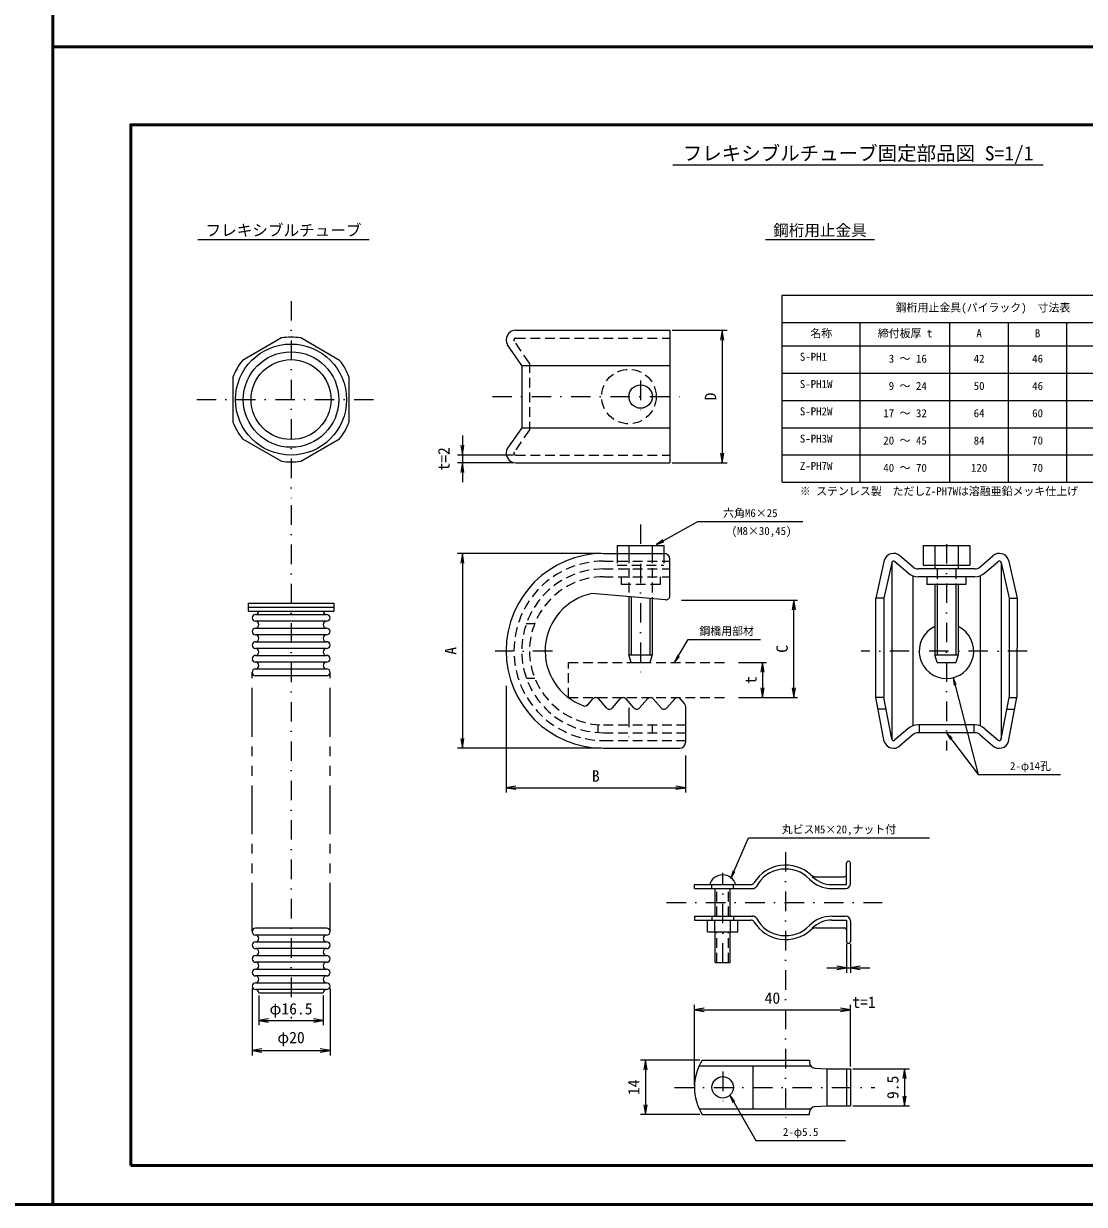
# Model space of a CAD drawing. Units: millimetres on the paper. Extents: x 0 to 1483, y 0 to 679.
# Drawn here: x 833.5 to 1105.6, y 0 to 302.9 of the extents above; entities that cross this region are included whole.
import ezdxf
from ezdxf.enums import TextEntityAlignment as Align

# ---------------------------------------------------------------- set-up
doc = ezdxf.new("R2010")
doc.units = ezdxf.units.MM
for name, pattern in [('USER1', [3.75, 2.5, -1.25]), ('USER2', [10.01, 5, -2.5, 0.01, -2.5]), ('USER3', [25, 12.5, -2.5, 2.5, -2.5, 2.5, -2.5])]:
    doc.linetypes.add(name, pattern=pattern)
for name, color, linetype, lineweight in [('D-BMK', 2, 'USER2', 25), ('D-BYP', 7, 'Continuous', 25), ('D-BYP-Strn', 7, 'USER1', 25), ('D-STR', 1, 'Continuous', 25), ('D-TTL', 2, 'Continuous', 50), ('DIM', 7, 'Continuous', 25)]:
    doc.layers.add(name, color=color, linetype=linetype, lineweight=lineweight)
doc.styles.add('ＭＳ ゴシック', font='')
doc.styles.get('ＭＳ ゴシック').set_extended_font_data('MS Gothic')

# ---------------------------------------------------------------- blocks, each defined once
blk = doc.blocks.new('open_arrow')
at = {"color": 0, "linetype": 'Continuous', "lineweight": -2}
blk.add_lwpolyline([(7.5, 1.25), (0, 0), (7.5, -1.25)], dxfattribs=at)

msp = doc.modelspace()

# ---------------------------------------------------------------- linework, layer by layer
at = {"layer": 'D-BMK'}
for p, q in [((902.112, 231.761), (902.112, 181.208)), ((991.789, 211.34), (991.789, 202.953)), ((877.904, 206.485), (924.169, 206.485)), ((953.751, 207.259), (1002.714, 207.259)), ((902.112, 179.377), (902.112, 47.723)), ((991.789, 174.459), (991.789, 136.195)), ((1070.256, 169.402), (1070.256, 116.423)), ((969.159, 141.932), (954.489, 141.932)), ((1090.993, 141.932), (1048.388, 141.932)), ((988.789, 127.436), (988.789, 117.726)), ((1029.002, 90.366), (1029.002, 20.407)), ((1012.856, 62.043), (1012.856, 85.096)), ((998.444, 77.493), (1053.744, 77.493)), ((1012.856, 34.062), (1012.856, 25.587)), ((1000.447, 30.026), (1051.894, 30.026))]:
    msp.add_line(p, q, dxfattribs=at)
at = {"layer": 'D-BYP'}
for p, q in [((1000.089, 266.738), (1095.089, 266.738)), ((878.178, 247.578), (922.178, 247.578)), ((1023.814, 247.578), (1051.814, 247.578)), ((1028.138, 185.271), (1028.138, 233.271)), ((1028.138, 233.271), (1131.138, 233.271)), ((999.914, 224.259), (1013.962, 224.259)), ((1012.712, 224.259), (1012.712, 190.259)), ((1028.138, 226.271), (1131.138, 226.271)), ((1048.138, 185.271), (1048.138, 226.271)), ((1071.138, 185.271), (1071.138, 226.271)), ((1086.138, 185.271), (1086.138, 226.271)), ((1101.138, 185.271), (1101.138, 226.271)), ((1028.138, 220.271), (1131.138, 220.271)), ((1028.138, 213.271), (1131.138, 213.271)), ((1028.138, 206.271), (1131.138, 206.271)), ((1028.138, 199.271), (1131.138, 199.271)), ((1028.138, 192.271), (1131.138, 192.271)), ((999.914, 190.259), (1013.962, 190.259)), ((1028.138, 185.271), (1131.138, 185.271)), ((997.526, 170.479), (995.894, 169.289)), ((995.894, 169.289), (997.781, 170.003)), ((1056.216, 164.62), (1056.216, 119.421)), ((1084.296, 164.62), (1084.296, 119.421)), ((1061.605, 161.271), (1061.605, 122.77)), ((1078.907, 161.271), (1078.907, 122.77)), ((1067.856, 159.02), (1067.856, 141.02)), ((1072.656, 159.02), (1072.656, 141.02)), ((989.389, 155.86), (989.389, 141.02)), ((994.189, 155.453), (994.189, 141.02)), ((1002.289, 155.02), (1032.084, 155.02)), ((1031.084, 130.02), (1031.084, 155.02)), ((964.591, 148.932), (962.459, 148.932)), ((988.789, 141.02), (994.789, 141.02)), ((1001.316, 140.879), (1000.525, 139.02)), ((1000.525, 139.02), (1001.779, 140.6)), ((1067.256, 141.02), (1073.256, 141.02)), ((1016.924, 139.02), (1024.084, 139.02)), ((1023.084, 139.02), (1023.084, 130.02)), ((964.661, 134.932), (962.522, 134.932)), ((1071.996, 135.151), (1078.372, 110.313)), ((1072.765, 133.284), (1071.996, 135.151)), ((1071.996, 135.151), (1072.242, 133.149)), ((1016.924, 130.02), (1024.084, 130.02)), ((1016.924, 130.02), (1032.084, 130.02)), ((980.789, 123.02), (980.789, 121.02)), ((994.789, 123.02), (994.789, 121.02)), ((1070.256, 121.02), (1078.372, 110.313)), ((1071.687, 119.596), (1070.256, 121.02)), ((1070.256, 121.02), (1071.257, 119.269)), ((1078.372, 110.313), (1099.499, 110.313)), ((1015.507, 85.582), (1014.979, 83.633)), ((1014.979, 83.633), (1016.003, 85.37)), ((1044.606, 66.818), (1044.606, 59.412)), ((1045.606, 66.818), (1045.606, 59.412)), ((1039.606, 60.662), (1050.606, 60.662)), ((1006.801, 35.526), (1035.42, 35.526)), ((1020.606, 35.526), (1020.606, 24.526)), ((1039.606, 34.776), (1039.606, 25.276)), ((1015.947, 26.397), (1014.704, 27.989)), ((1014.704, 27.989), (1015.479, 26.127)), ((1006.801, 24.526), (1035.42, 24.526))]:
    msp.add_line(p, q, dxfattribs=at)
for points in [[(995.894, 169.289), (1006.506, 175.21), (1033.386, 175.21)], [(1000.525, 139.02), (1004.035, 144.941), (1022.532, 144.941)], [(1014.979, 83.633), (1019.432, 94.066), (1065.912, 94.066)], [(1014.704, 27.989), (1021.38, 16.432), (1044.34, 16.432)]]:
    msp.add_lwpolyline(points, dxfattribs=at)
for radius in [14.25, 12.25, 10.25]:
    msp.add_circle((902.112, 206.485), radius, dxfattribs=at)
at = {"layer": 'D-BYP-Strn'}
for p, q in [((963.289, 215.802), (959.358, 221.506)), ((959.789, 222.259), (999.289, 222.259)), ((963.289, 215.802), (963.289, 198.716)), ((963.289, 198.716), (959.358, 193.012)), ((959.789, 192.259), (999.289, 192.259)), ((985.789, 167.02), (985.789, 164.02)), ((988.789, 167.02), (988.789, 155.911)), ((994.789, 167.02), (994.789, 155.402)), ((997.789, 167.02), (997.789, 164.02)), ((982.289, 165.02), (999.289, 165.02)), ((985.789, 164.02), (997.789, 164.02)), ((982.289, 163.02), (999.289, 163.02)), ((982.289, 161.02), (999.289, 161.02)), ((986.789, 161.02), (986.789, 159.02)), ((996.789, 161.02), (996.789, 159.02)), ((1067.856, 163.02), (1067.856, 159.02)), ((1072.656, 163.02), (1072.656, 159.02)), ((996.789, 159.02), (986.789, 159.02)), ((973.289, 139.02), (1013.924, 139.02)), ((973.289, 130.02), (973.289, 139.02)), ((973.289, 130.02), (1013.924, 130.02)), ((1054.773, 127.02), (1052.74, 127.02)), ((1085.739, 127.02), (1087.772, 127.02)), ((982.289, 123.02), (1003.289, 123.02)), ((1063.256, 123.02), (1063.256, 121.02)), ((1077.256, 123.02), (1077.256, 121.02)), ((982.289, 121.02), (1003.289, 121.02)), ((982.289, 119.02), (1003.289, 119.02)), ((1010.106, 81.043), (1010.106, 82.043)), ((1015.606, 81.043), (1015.606, 82.043)), ((1011.336, 73.943), (1011.336, 81.043)), ((1014.376, 73.943), (1014.376, 81.043)), ((1010.106, 73.943), (1010.106, 72.943)), ((1015.606, 73.943), (1015.606, 72.943)), ((1011.336, 62.043), (1011.336, 69.943)), ((1014.376, 62.043), (1014.376, 69.943))]:
    msp.add_line(p, q, dxfattribs=at)
at = {"layer": 'D-BYP-Strn', "linetype": 'USER3'}
for p, q in [((892.112, 69.985), (892.112, 136.485)), ((912.112, 69.985), (912.112, 136.485))]:
    msp.add_line(p, q, dxfattribs=at)
at = {"layer": 'D-BYP-Strn'}
msp.add_circle((988.789, 207.259), 7, dxfattribs=at)
for centre, radius, start, end in [((959.789, 221.759), 0.5, 90, 210.38825), ((959.789, 192.759), 0.5, 149.61175, 270), ((982.289, 142.02), 23, 90, 270), ((982.289, 142.02), 21, 90, 270), ((982.289, 142.02), 19, 90, 270)]:
    msp.add_arc(centre, radius, start, end, dxfattribs=at)
at = {"layer": 'D-STR'}
for p, q in [((959.789, 224.259), (999.289, 224.259)), ((999.289, 224.259), (999.289, 190.259)), ((899.634, 222.292), (889.662, 216.534)), ((914.562, 216.534), (904.59, 222.292)), ((961.289, 215.259), (957.633, 220.495)), ((961.289, 215.259), (999.289, 215.259)), ((961.289, 215.259), (961.289, 199.259)), ((887.184, 212.242), (887.184, 200.727)), ((917.04, 200.727), (917.04, 212.242)), ((961.289, 199.259), (957.633, 194.024)), ((961.289, 199.259), (999.289, 199.259)), ((889.662, 196.435), (899.634, 190.678)), ((904.59, 190.678), (914.562, 196.435)), ((959.789, 190.259), (999.289, 190.259)), ((982.289, 167.02), (997.789, 167.02)), ((985.789, 169.02), (997.789, 169.02)), ((985.789, 169.02), (985.789, 167.02)), ((988.789, 169.02), (988.789, 167.02)), ((994.789, 169.02), (994.789, 167.02)), ((997.789, 169.02), (997.789, 167.02)), ((1064.256, 169.02), (1076.256, 169.02)), ((1064.256, 169.02), (1064.256, 164.02)), ((1067.256, 169.02), (1067.256, 163.02)), ((1073.256, 169.02), (1073.256, 163.02)), ((1076.256, 169.02), (1076.256, 164.02)), ((999.289, 156.109), (999.289, 165.52)), ((1054.319, 165.305), (1052.154, 155.562)), ((1056.216, 164.62), (1054.203, 155.562)), ((1060.386, 161.993), (1057.03, 164.89)), ((1061.693, 163.507), (1058.327, 166.413)), ((1064.256, 164.02), (1076.256, 164.02)), ((1078.819, 163.507), (1082.185, 166.413)), ((1080.126, 161.993), (1083.481, 164.89)), ((1084.296, 164.62), (1086.309, 155.562)), ((1086.193, 165.305), (1088.358, 155.562)), ((1077.512, 163.02), (1063, 163.02)), ((1077.512, 161.02), (1063, 161.02)), ((1065.256, 161.02), (1065.256, 159.02)), ((1075.256, 161.02), (1075.256, 159.02)), ((1075.256, 159.02), (1065.256, 159.02)), ((1067.256, 159.02), (1067.256, 141.02)), ((1073.256, 159.02), (1073.256, 141.02)), ((998.205, 155.112), (979.289, 156.717)), ((988.789, 155.911), (988.789, 141.02)), ((994.789, 155.402), (994.789, 141.02)), ((1052.169, 130.02), (1052.154, 155.562)), ((1054.203, 155.562), (1052.154, 155.562)), ((1054.203, 155.562), (1054.203, 130.02)), ((1086.309, 155.562), (1086.309, 130.02)), ((1086.309, 155.562), (1088.358, 155.562)), ((1088.358, 155.562), (1088.343, 130.02)), ((891.112, 154.235), (913.112, 154.235)), ((891.112, 154.235), (891.112, 152.235)), ((891.112, 153.235), (913.112, 153.235)), ((891.112, 152.235), (913.112, 152.235)), ((913.112, 154.235), (913.112, 152.235)), ((892.987, 151.36), (911.237, 151.36)), ((911.237, 149.61), (892.987, 149.61)), ((892.987, 147.86), (911.237, 147.86)), ((911.237, 146.11), (892.987, 146.11)), ((892.987, 144.36), (911.237, 144.36)), ((911.237, 142.61), (892.987, 142.61)), ((892.987, 140.86), (911.237, 140.86)), ((989.389, 139.02), (988.789, 141.02)), ((994.789, 141.02), (994.189, 139.02)), ((1067.856, 139.02), (1067.256, 141.02)), ((1073.256, 141.02), (1072.656, 139.02)), ((911.237, 139.11), (892.987, 139.11)), ((892.987, 137.36), (911.237, 137.36)), ((989.389, 139.02), (994.189, 139.02)), ((1067.856, 139.02), (1072.656, 139.02)), ((911.237, 135.61), (892.987, 135.61)), ((978.27, 128.208), (979.531, 129.673)), ((983.031, 127.368), (981.047, 129.673)), ((984.547, 127.368), (986.531, 129.673)), ((990.031, 127.368), (988.047, 129.673)), ((991.547, 127.368), (993.531, 129.673)), ((997.031, 127.368), (995.047, 129.673)), ((998.547, 127.368), (1000.531, 129.673)), ((1003.047, 128.511), (1002.047, 129.673)), ((1003.289, 127.859), (1003.289, 118.52)), ((1054.319, 118.736), (1052.169, 130.02)), ((1054.203, 130.02), (1052.169, 130.02)), ((1056.216, 119.421), (1054.203, 130.02)), ((1084.296, 119.421), (1086.309, 130.02)), ((1086.193, 118.736), (1088.343, 130.02)), ((1086.309, 130.02), (1088.343, 130.02)), ((1060.386, 122.048), (1057.03, 119.151)), ((1077.512, 123.02), (1063, 123.02)), ((1080.126, 122.048), (1083.481, 119.151)), ((1061.693, 120.534), (1058.327, 117.628)), ((1077.512, 121.02), (1063, 121.02)), ((1078.819, 120.534), (1082.185, 117.628)), ((982.289, 117.02), (1001.789, 117.02)), ((1044.606, 82.043), (1044.606, 87.543)), ((1045.606, 82.243), (1045.606, 87.543)), ((1005.606, 82.043), (1020.03, 82.043)), ((1005.606, 81.043), (1005.606, 82.043)), ((1036.768, 84.043), (1044.106, 84.043)), ((1040.856, 82.043), (1044.606, 82.043)), ((1005.606, 81.043), (1020.606, 81.043)), ((1010.956, 73.943), (1010.956, 81.043)), ((1014.756, 73.943), (1014.756, 81.043)), ((1040.856, 81.043), (1044.406, 81.043)), ((1005.606, 73.943), (1005.606, 72.943)), ((1005.606, 73.943), (1020.606, 73.943)), ((1005.606, 72.943), (1020.03, 72.943)), ((1008.956, 69.943), (1008.956, 72.943)), ((1010.856, 69.943), (1010.856, 72.943)), ((1014.856, 69.943), (1014.856, 72.943)), ((1016.756, 69.943), (1016.756, 72.943)), ((1040.856, 73.943), (1044.406, 73.943)), ((1040.856, 72.943), (1044.606, 72.943)), ((1044.606, 72.943), (1044.606, 67.443)), ((1045.606, 72.743), (1045.606, 67.443)), ((911.237, 70.86), (892.987, 70.86)), ((1008.956, 69.943), (1016.756, 69.943)), ((1010.956, 62.043), (1010.956, 69.943)), ((1014.756, 62.043), (1014.756, 69.943)), ((1036.768, 70.943), (1044.106, 70.943)), ((911.237, 69.11), (892.987, 69.11)), ((892.987, 67.36), (911.237, 67.36)), ((911.237, 65.61), (892.987, 65.61)), ((892.987, 63.86), (911.237, 63.86)), ((911.237, 62.11), (892.987, 62.11)), ((1010.956, 62.043), (1014.756, 62.043)), ((892.987, 60.36), (911.237, 60.36)), ((911.237, 58.61), (892.987, 58.61)), ((892.987, 56.86), (911.237, 56.86)), ((911.237, 55.11), (892.987, 55.11)), ((893.862, 54.235), (910.362, 54.235)), ((1007.606, 37.026), (1035.106, 37.026)), ((1035.106, 37.026), (1035.106, 36.445)), ((1036.523, 34.947), (1039.606, 34.776)), ((1039.606, 34.776), (1045.606, 34.776)), ((1044.606, 34.776), (1044.606, 25.276)), ((1045.606, 34.776), (1045.606, 25.276)), ((1036.523, 25.104), (1039.606, 25.276)), ((1039.606, 25.276), (1045.606, 25.276)), ((1007.606, 23.026), (1035.106, 23.026)), ((1035.106, 23.026), (1035.106, 23.607))]:
    msp.add_line(p, q, dxfattribs=at)
for centre, radius in [((991.789, 207.259), 3), ((1012.856, 30.026), 2.75)]:
    msp.add_circle(centre, radius, dxfattribs=at)
for centre, radius, start, end in [((959.789, 221.759), 2.5, 90, 210.38825), ((902.112, 206.485), 16, 81.09058, 98.90942), ((902.112, 206.485), 16, 141.09058, 158.90942), ((902.112, 206.485), 16, 21.09058, 38.90942), ((902.112, 206.485), 16, 201.09058, 218.90942), ((902.112, 206.485), 16, 321.09058, 338.90942), ((959.789, 192.759), 2.5, 149.61175, 270), ((902.112, 206.485), 16, 261.09058, 278.90942), ((982.289, 142.02), 25, 90, 270), ((997.789, 165.52), 1.5, 0, 90), ((1056.693, 164.52), 2.5, 49.19472, 161.71919), ((1083.819, 164.52), 2.5, 18.28081, 130.80528), ((1056.704, 164.511), 0.5, 49.19472, 167.47139), ((1083.808, 164.511), 0.5, 12.52861, 130.80528), ((1063, 165.02), 4, 229.19472, 270), ((1063, 165.02), 2, 229.19472, 270), ((1077.512, 165.02), 2, 270, 310.80528), ((1077.512, 165.02), 4, 270, 310.80528), ((982.289, 142.02), 15, 101.53696, 250.05028), ((998.289, 156.109), 1, 265.15024, 0), ((892.987, 152.235), 0.875, 270, 0), ((911.237, 152.235), 0.875, 180, 270), ((892.987, 150.485), 0.875, 90, 270), ((892.987, 148.735), 0.875, 270, 90), ((911.237, 148.735), 0.875, 90, 270), ((911.237, 150.485), 0.875, 270, 90), ((892.987, 146.985), 0.875, 90, 270), ((892.987, 145.235), 0.875, 270, 90), ((911.237, 145.235), 0.875, 90, 270), ((911.237, 146.985), 0.875, 270, 90), ((1070.256, 141.932), 7, 115.37693, 64.62307), ((892.987, 143.485), 0.875, 90, 270), ((892.987, 141.735), 0.875, 270, 90), ((911.237, 141.735), 0.875, 90, 270), ((911.237, 143.485), 0.875, 270, 90), ((892.987, 139.985), 0.875, 90, 270), ((911.237, 139.985), 0.875, 270, 90), ((892.987, 136.485), 0.875, 90, 270), ((892.987, 138.235), 0.875, 270, 90), ((911.237, 138.235), 0.875, 90, 270), ((911.237, 136.485), 0.875, 270, 90), ((977.512, 128.861), 1, 250.05028, 319.27415), ((980.289, 129.02), 1, 40.72585, 139.27415), ((983.789, 128.02), 1, 220.72585, 319.27415), ((987.289, 129.02), 1, 40.72585, 139.27415), ((990.789, 128.02), 1, 220.72585, 319.27415), ((994.289, 129.02), 1, 40.72585, 139.27415), ((997.789, 128.02), 1, 220.72585, 319.27415), ((1001.289, 129.02), 1, 40.72585, 139.27415), ((1002.289, 127.859), 1, 0, 40.72585), ((1063, 119.02), 4, 90, 130.80528), ((1077.512, 119.02), 4, 49.19472, 90), ((1001.789, 118.52), 1.5, 270, 0), ((1056.693, 119.52), 2.5, 198.28081, 310.80528), ((1056.704, 119.53), 0.5, 192.52861, 310.80528), ((1063, 119.02), 2, 90, 130.80528), ((1077.512, 119.02), 2, 49.19472, 90), ((1083.819, 119.52), 2.5, 229.19472, 341.71919), ((1083.808, 119.53), 0.5, 229.19472, 347.47139), ((1045.106, 87.543), 0.5, 0, 180), ((1029.002, 77.493), 9.55, 47.75355, 148.25994), ((1029.002, 77.493), 8.55, 44.25758, 151.54686), ((1012.856, 81.067), 3.476, 16.30294, 163.69706), ((1020.03, 83.043), 1, 270, 328.25994), ((1040.856, 89.043), 8, 224.25758, 270), ((1036.768, 86.043), 2, 227.75355, 270), ((1040.856, 89.043), 7, 224.25758, 270), ((1044.106, 84.543), 0.5, 270, 0), ((1044.406, 82.243), 1.2, 270, 0), ((1020.606, 82.043), 1, 270, 331.54686), ((1020.03, 71.943), 1, 31.74006, 90), ((1020.606, 72.943), 1, 28.45314, 90), ((1029.002, 77.493), 8.55, 208.45314, 315.74242), ((1040.856, 65.943), 8, 90, 135.74242), ((1040.856, 65.943), 7, 90, 135.74242), ((1044.406, 72.743), 1.2, 0, 90), ((892.987, 69.985), 0.875, 90, 270), ((911.237, 69.985), 0.875, 270, 90), ((1029.002, 77.493), 9.55, 211.74006, 312.24645), ((1036.768, 68.943), 2, 90, 132.24645), ((1044.106, 70.443), 0.5, 0, 90), ((892.987, 66.485), 0.875, 90, 270), ((892.987, 68.235), 0.875, 270, 90), ((911.237, 68.235), 0.875, 90, 270), ((911.237, 66.485), 0.875, 270, 90), ((1045.106, 67.443), 0.5, 180, 0), ((892.987, 62.985), 0.875, 90, 270), ((892.987, 64.735), 0.875, 270, 90), ((911.237, 64.735), 0.875, 90, 270), ((911.237, 62.985), 0.875, 270, 90), ((892.987, 61.235), 0.875, 270, 90), ((911.237, 61.235), 0.875, 90, 270), ((892.987, 59.485), 0.875, 90, 270), ((892.987, 57.735), 0.875, 270, 90), ((911.237, 57.735), 0.875, 90, 270), ((911.237, 59.485), 0.875, 270, 90), ((892.987, 55.985), 0.875, 90, 270), ((892.987, 54.235), 0.875, 0, 90), ((911.237, 54.235), 0.875, 90, 180), ((911.237, 55.985), 0.875, 270, 90), ((1018.856, 30.026), 13.25, 148.10921, 211.89079), ((1036.606, 36.445), 1.5, 180, 266.82017), ((1036.606, 23.607), 1.5, 93.17983, 180)]:
    msp.add_arc(centre, radius, start, end, dxfattribs=at)
at = {"layer": 'D-TTL'}
for points in [[(841, 594), (0, 594), (0, 0), (841, 0)], [(841, 297), (1261, 297), (1261, 0), (841, 0)], [(861, 10), (1251, 10), (1251, 277), (861, 277)]]:
    msp.add_lwpolyline(points, close=True, dxfattribs=at)
at = {"layer": 'DIM'}
for p, q in [((946.055, 197.259), (946.055, 185.259)), ((959.164, 192.259), (944.805, 192.259)), ((959.164, 190.259), (944.805, 190.259)), ((981.664, 167.02), (944.805, 167.02)), ((946.055, 167.02), (946.055, 117.02)), ((957.289, 133.063), (957.289, 105.653)), ((981.664, 117.02), (944.805, 117.02)), ((1003.289, 115.171), (1003.289, 105.653)), ((957.289, 106.903), (1003.289, 106.903)), ((892.112, 55.36), (892.112, 38.236)), ((912.112, 55.36), (912.112, 38.236)), ((893.862, 53.61), (893.862, 45.939)), ((910.362, 53.61), (910.362, 45.939)), ((1005.606, 30.651), (1005.606, 51.192)), ((1005.606, 49.942), (1045.606, 49.942)), ((1045.606, 35.401), (1045.606, 51.192)), ((893.862, 47.189), (910.362, 47.189)), ((892.112, 39.486), (912.112, 39.486)), ((1006.981, 37.026), (991.788, 37.026)), ((993.038, 37.026), (993.038, 23.026)), ((1046.231, 34.776), (1060.739, 34.776)), ((1059.489, 34.776), (1059.489, 25.276)), ((1046.231, 25.276), (1060.739, 25.276)), ((1006.981, 23.026), (991.788, 23.026))]:
    msp.add_line(p, q, dxfattribs=at)

# ---------------------------------------------------------------- block references
at = {"layer": 'D-BYP', "xscale": 0.333, "yscale": 0.333}
for p, rotation in [((1012.712, 224.259), 270), ((1012.712, 190.259), 90), ((1031.084, 155.02), 270), ((1023.084, 139.02), 270), ((1023.084, 130.02), 90), ((1031.084, 130.02), 90), ((1044.606, 60.662), 180)]:
    msp.add_blockref('open_arrow', p, dxfattribs=dict(at, rotation=rotation))
msp.add_blockref('open_arrow', (1045.606, 60.662), dxfattribs=at)
at = {"layer": 'DIM', "xscale": 0.333, "yscale": 0.333}
for p, rotation in [((946.055, 192.259), 90), ((946.055, 190.259), 270), ((946.055, 167.02), 270), ((946.055, 117.02), 90), ((1003.289, 106.903), 180), ((1045.606, 49.942), 180), ((910.362, 47.189), 180), ((912.112, 39.486), 180), ((993.038, 37.026), 270), ((1059.489, 34.776), 270), ((1059.489, 25.276), 90), ((993.038, 23.026), 90)]:
    msp.add_blockref('open_arrow', p, dxfattribs=dict(at, rotation=rotation))
for p in [(957.289, 106.903), (1005.606, 49.942), (893.862, 47.189), (892.112, 39.486)]:
    msp.add_blockref('open_arrow', p, dxfattribs=at)

# ---------------------------------------------------------------- texts
at = {"layer": 'D-BYP', "style": 'ＭＳ ゴシック'}
for s, height, p in [(' フレキシブルチューブ固定部品図 S=1/1 ', 3.666, (1047.589, 266.738)), (' フレキシブルチューブ ', 2.933, (900.178, 247.578)), (' 鋼桁用止金具 ', 2.933, (1037.814, 247.578)), ('六角M6×25', 2.053, (1019.946, 175.71)), ('(M8×30,45)', 2.053, (1022.825, 171.131)), ('鋼橋用部材', 2.053, (1013.866, 145.441)), ('2-φ14孔', 2.053, (1091.812, 110.813)), ('丸ビスM5×20,ナット付', 2.053, (1042.672, 94.566)), ('2-φ5.5', 2.053, (1032.86, 16.932))]:
    msp.add_text(s, height=height, dxfattribs=at).set_placement(p, align=Align.BOTTOM_CENTER)
for s, height, p in [('鋼桁用止金具(パイラック)\u3000寸法表', 2.053, (1079.638, 230.078)), ('名称', 2.053, (1038.138, 223.481)), ('締付板厚 t', 2.053, (1059.638, 223.481)), ('A', 2.053, (1078.638, 223.481)), ('B', 2.053, (1093.638, 223.481)), (' 3 ～ 16', 2.053, (1059.638, 216.981)), ('42', 2.053, (1078.638, 216.981)), ('46', 2.053, (1093.638, 216.981)), (' 9 ～ 24', 2.053, (1059.638, 209.981)), ('50', 2.053, (1078.638, 209.981)), ('46', 2.053, (1093.638, 209.981)), ('17 ～ 32', 2.053, (1059.638, 202.981)), ('64', 2.053, (1078.638, 202.981)), ('60', 2.053, (1093.638, 202.981)), ('20 ～ 45', 2.053, (1059.638, 195.981)), ('84', 2.053, (1078.638, 195.981)), ('70', 2.053, (1093.638, 195.981)), ('40 ～ 70', 2.053, (1059.638, 188.981)), ('120', 2.053, (1078.638, 188.981)), ('70', 2.053, (1093.638, 188.981)), ('\u3000\u3000t=1', 2.933, (1045.106, 51.882))]:
    msp.add_text(s, height=height, dxfattribs=at).set_placement(p, align=Align.MIDDLE_CENTER)
for s, p in [('S-PH1', (1032.638, 215.819)), ('S-PH1W', (1032.638, 208.819)), ('S-PH2W', (1032.638, 201.819)), ('S-PH3W', (1032.638, 194.819)), ('Z-PH7W', (1032.638, 187.819)), ('※ ステンレス製\u3000ただしZ-PH7Wは溶融亜鉛メッキ仕上げ', (1032.638, 181.329))]:
    msp.add_text(s, height=2.053, dxfattribs=at).set_placement(p, align=Align.BOTTOM_LEFT)
for s, p in [('D', (1009.712, 207.259)), ('C', (1028.084, 142.52)), ('t', (1020.084, 134.52))]:
    msp.add_text(s, height=2.933, rotation=90, dxfattribs=at).set_placement(p, align=Align.MIDDLE_CENTER)
at = {"layer": 'DIM', "style": 'ＭＳ ゴシック'}
for s, p in [('t=2', (941.305, 191.259)), ('A', (943.055, 142.02)), ('14', (990.038, 30.026)), ('9.5', (1056.489, 30.026))]:
    msp.add_text(s, height=2.933, rotation=90, dxfattribs=at).set_placement(p, align=Align.MIDDLE_CENTER)
for s, p in [('B', (980.289, 109.903)), ('φ16.5', (902.112, 50.189)), ('40', (1025.606, 52.942)), ('φ20', (902.112, 42.811))]:
    msp.add_text(s, height=2.933, dxfattribs=at).set_placement(p, align=Align.MIDDLE_CENTER)

doc.saveas('drawing.dxf')
